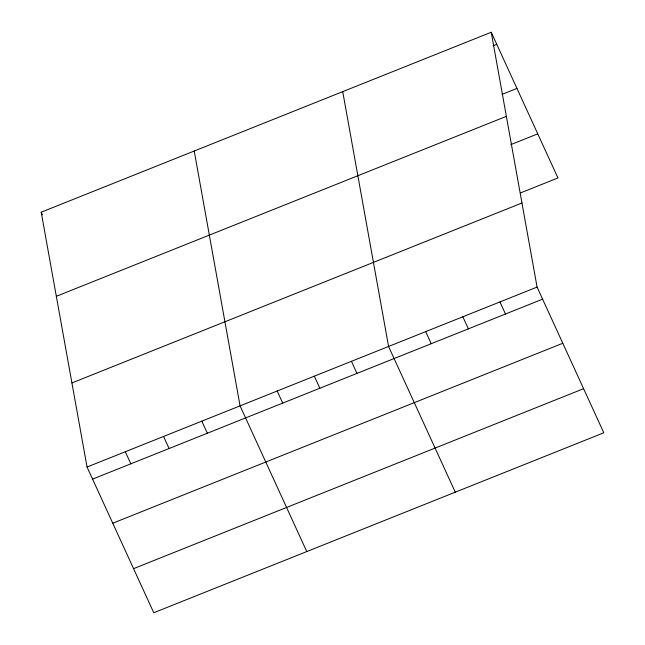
<?xml version="1.0" encoding="UTF-8"?>
<svg xmlns="http://www.w3.org/2000/svg" width="645" height="645" viewBox="0 0 645 645"><rect width="100%" height="100%" fill="white"/><g stroke="black" fill="none" stroke-linecap="round" stroke-linejoin="round"><path stroke-width="0.97" d="M491.24 32.25L537.083 287.089L603.793 432.795L153.76 612.75L87.051 467.044L41.207 212.205L491.24 32.25L557.949 177.956L520.821 192.799M493.054 45.803L496.763 44.32M502.1 94.355L516.951 88.421M56.341 296.297L506.365 116.35M510.84 144.617L537.753 133.854M71.926 382.945L521.95 202.998M87.051 467.044L537.083 287.089M92.582 479.114L542.606 299.159M112.77 523.216L562.795 343.261M133.571 568.648L583.604 388.693M499.956 301.941L505.478 314.01M462.828 316.784L468.351 328.853M425.7 331.627L431.223 343.696M455.281 492.183L388.572 346.478L342.729 91.638M351.444 361.321L356.967 373.391M314.317 376.172L319.847 388.242M277.189 391.015L282.72 403.085M306.77 551.564L240.061 405.858L194.218 151.019M201.812 421.153L207.335 433.222M163.556 436.455L169.087 448.525M41.207 212.205L42.393 214.793M125.307 451.75L130.83 463.82"/></g></svg>
